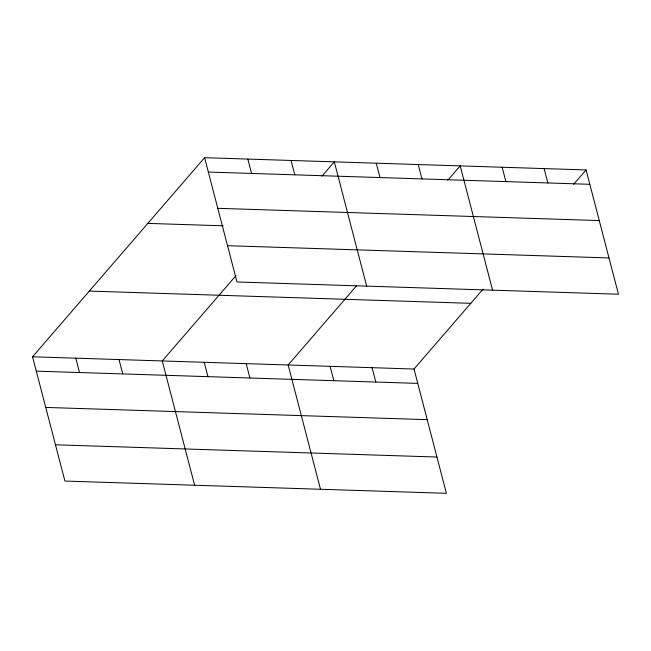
<?xml version="1.0" encoding="UTF-8"?>
<svg xmlns="http://www.w3.org/2000/svg" width="651" height="651" viewBox="0 0 651 651"><rect width="100%" height="100%" fill="white"/><g stroke="black" fill="none" stroke-linecap="round" stroke-linejoin="round"><path stroke-width="0.98" d="M483.148 289.036L414.02 369.027L446.399 493.312L64.921 481.065L32.55 356.789L204.601 157.688L586.079 169.935L618.45 294.211L236.98 281.973L204.601 157.688M235.931 275.69L162.254 360.947L194.625 485.231M321.903 176.201L334.305 161.855L366.676 286.131M356.618 285.748L288.141 364.991L320.512 489.267M447.79 180.237L460.192 165.891L492.563 290.175M573.677 184.282L586.079 169.935M208.344 172.051L589.814 184.298M217.792 208.32L599.27 220.567M147.826 223.391L223.236 225.807M227.525 245.696L609.002 257.942M89.325 291.087L470.803 303.325M32.55 356.789L414.02 369.027M36.293 371.143L417.763 383.39M45.741 407.42L427.211 419.667M55.473 444.796L436.951 457.035M544.114 168.585L547.857 182.947M502.149 167.242L505.892 181.596M418.227 164.548L421.97 178.903M376.27 163.198L380.005 177.56M372.063 367.685L375.806 382.047M291.07 160.463L294.813 174.826M330.098 366.334L333.841 380.697M247.836 159.08L251.579 173.435M246.176 363.64L249.919 378.003M204.211 362.298L207.954 376.652M119.019 359.564L122.754 373.918M75.785 358.172L79.528 372.535"/></g></svg>
